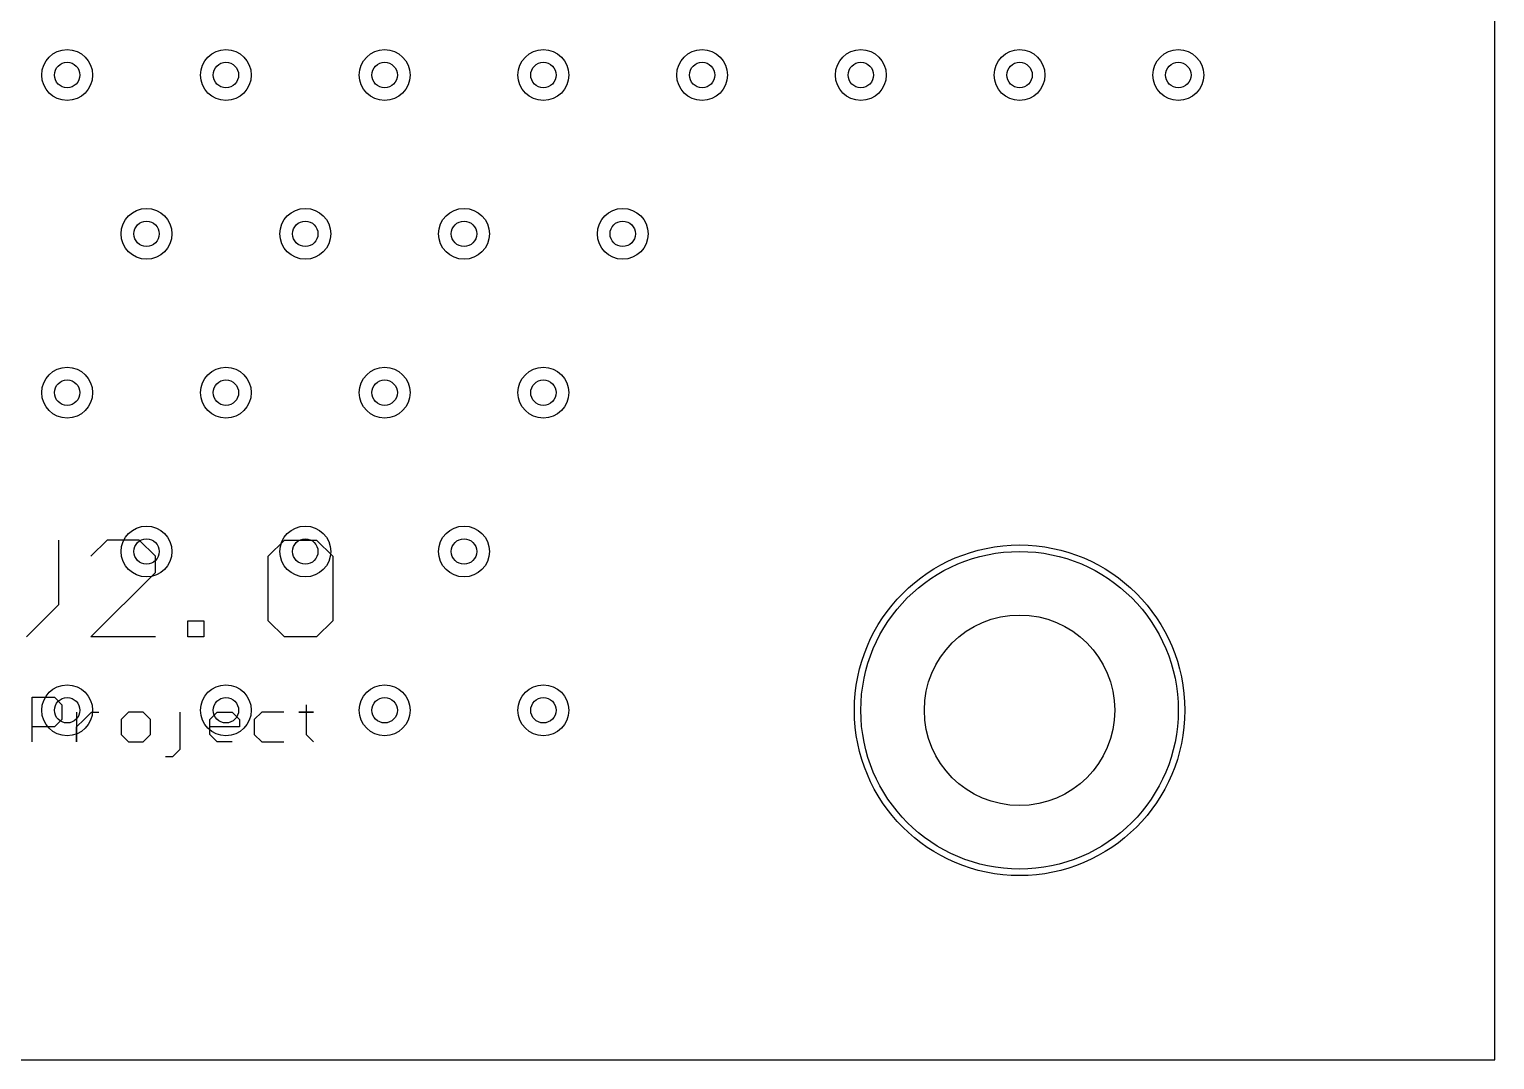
# Model space of a CAD drawing. Header units: millimetres. Extents: x 52 to 245, y 27 to 183.
# Drawn here: x 221.9 to 244.98, y 27 to 43.22 of the extents above; entities that cross this region are included whole.
import ezdxf

# ---------------------------------------------------------------- set-up
doc = ezdxf.new("R2010")
doc.units = ezdxf.units.MM
for name, color, linetype in [('BottomSolder', 6, 'Continuous'), ('Mechanical15', 56, 'Continuous'), ('MultiLayer', 9, 'Continuous'), ('PadHoleLayer', 156, 'Continuous'), ('TopOverlay', 2, 'Continuous'), ('TopSolder', 216, 'Continuous'), ('ViaHoleLayer', 16, 'Continuous')]:
    doc.layers.add(name, color=color, linetype=linetype)

msp = doc.modelspace()

# ---------------------------------------------------------------- linework, layer by layer
at = {"layer": 'BottomSolder'}
msp.add_circle((237.5, 32.5), 2.602, dxfattribs=at)
at = {"layer": 'Mechanical15'}
for p, q in [((244.983, 27), (244.983, 183.5)), ((52.5, 27), (244.983, 27))]:
    msp.add_line(p, q, dxfattribs=at)
at = {"layer": 'MultiLayer'}
for centre, radius in [((222.5, 42.5), 0.4), ((225, 42.5), 0.4), ((227.5, 42.5), 0.4), ((230, 42.5), 0.4), ((232.5, 42.5), 0.4), ((235, 42.5), 0.4), ((237.5, 42.5), 0.4), ((240, 42.5), 0.4), ((223.75, 40), 0.4), ((226.25, 40), 0.4), ((228.75, 40), 0.4), ((231.25, 40), 0.4), ((222.5, 37.5), 0.4), ((225, 37.5), 0.4), ((227.5, 37.5), 0.4), ((230, 37.5), 0.4), ((223.75, 35), 0.4), ((226.25, 35), 0.4), ((228.75, 35), 0.4), ((237.5, 32.5), 2.5), ((222.5, 32.5), 0.4), ((225, 32.5), 0.4), ((227.5, 32.5), 0.4), ((230, 32.5), 0.4)]:
    msp.add_circle(centre, radius, dxfattribs=at)
at = {"layer": 'PadHoleLayer'}
msp.add_circle((237.5, 32.5), 1.5, dxfattribs=at)
at = {"layer": 'TopOverlay'}
for p, q in [((222.367, 34.163), (222.367, 35.179)), ((223.128, 35.179), (222.874, 34.925)), ((223.636, 35.179), (223.128, 35.179)), ((223.89, 34.925), (223.636, 35.179)), ((225.667, 34.925), (225.921, 35.179)), ((225.921, 35.179), (226.429, 35.179)), ((226.429, 35.179), (226.683, 34.925)), ((223.89, 34.671), (223.89, 34.925)), ((225.667, 33.909), (225.667, 34.925)), ((226.683, 34.925), (226.683, 33.909)), ((222.874, 33.655), (223.89, 34.671)), ((221.859, 33.655), (222.367, 34.163)), ((224.398, 33.655), (224.398, 33.909)), ((224.398, 33.909), (224.652, 33.909)), ((224.652, 33.909), (224.652, 33.655)), ((225.921, 33.655), (225.667, 33.909)), ((226.683, 33.909), (226.429, 33.655)), ((223.89, 33.655), (222.874, 33.655)), ((224.652, 33.655), (224.398, 33.655)), ((226.429, 33.655), (225.921, 33.655)), ((221.948, 32.004), (221.948, 32.704)), ((221.948, 32.704), (222.298, 32.704)), ((222.298, 32.704), (222.415, 32.587)), ((222.415, 32.587), (222.415, 32.354)), ((226.264, 32.587), (226.264, 32.471)), ((222.415, 32.354), (222.298, 32.237)), ((222.648, 32.471), (222.648, 32.004)), ((222.648, 32.237), (222.765, 32.354)), ((222.765, 32.354), (222.881, 32.471)), ((222.881, 32.471), (222.998, 32.471)), ((223.465, 32.471), (223.348, 32.354)), ((223.348, 32.354), (223.348, 32.121)), ((223.698, 32.471), (223.465, 32.471)), ((223.814, 32.354), (223.698, 32.471)), ((223.814, 32.121), (223.814, 32.354)), ((224.281, 31.887), (224.281, 32.471)), ((224.747, 32.354), (224.864, 32.471)), ((224.747, 32.121), (224.747, 32.354)), ((224.864, 32.471), (225.097, 32.471)), ((225.097, 32.471), (225.214, 32.354)), ((225.214, 32.354), (225.214, 32.237)), ((225.564, 32.471), (225.447, 32.354)), ((225.447, 32.354), (225.447, 32.121)), ((225.914, 32.471), (225.564, 32.471)), ((226.264, 32.471), (226.147, 32.471)), ((226.147, 32.471), (226.38, 32.471)), ((226.38, 32.471), (226.264, 32.471)), ((226.264, 32.471), (226.264, 32.121)), ((222.298, 32.237), (221.948, 32.237)), ((222.648, 32.004), (222.648, 32.237)), ((223.348, 32.121), (223.465, 32.004)), ((223.698, 32.004), (223.814, 32.121)), ((225.214, 32.237), (224.747, 32.237)), ((224.864, 32.004), (224.747, 32.121)), ((225.447, 32.121), (225.564, 32.004)), ((226.264, 32.121), (226.38, 32.004)), ((223.465, 32.004), (223.698, 32.004)), ((224.164, 31.771), (224.281, 31.887)), ((225.097, 32.004), (224.864, 32.004)), ((225.564, 32.004), (225.914, 32.004)), ((224.048, 31.771), (224.164, 31.771))]:
    msp.add_line(p, q, dxfattribs=at)
at = {"layer": 'TopSolder'}
msp.add_circle((237.5, 32.5), 2.602, dxfattribs=at)
at = {"layer": 'ViaHoleLayer'}
for centre in [(222.5, 42.5), (225, 42.5), (227.5, 42.5), (230, 42.5), (232.5, 42.5), (235, 42.5), (237.5, 42.5), (240, 42.5), (223.75, 40), (226.25, 40), (228.75, 40), (231.25, 40), (222.5, 37.5), (225, 37.5), (227.5, 37.5), (230, 37.5), (223.75, 35), (226.25, 35), (228.75, 35), (222.5, 32.5), (225, 32.5), (227.5, 32.5), (230, 32.5)]:
    msp.add_circle(centre, 0.2, dxfattribs=at)

doc.saveas('drawing.dxf')
